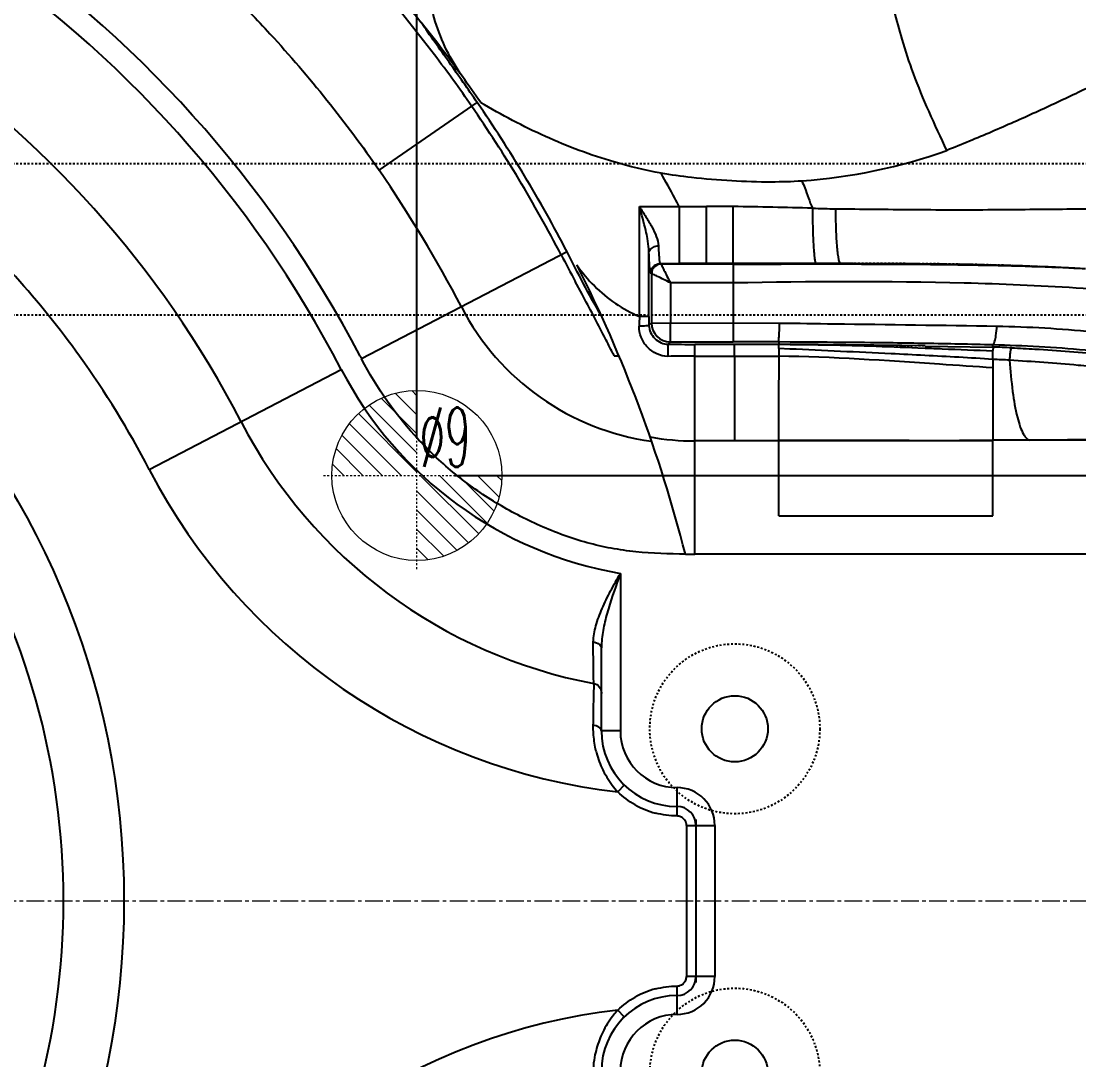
# Model space of a CAD drawing. Header units: millimetres. Extents: x 2164 to 3649, y 875 to 1925.
# Drawn here: x 2943.8 to 2999.8, y 1391.4 to 1446.3 of the extents above; entities that cross this region are included whole.
import ezdxf
from ezdxf.enums import TextEntityAlignment as Align

# ---------------------------------------------------------------- set-up
doc = ezdxf.new("R2010")
doc.units = ezdxf.units.MM
doc.linetypes.add('CENTER', pattern=[0.6, 0.375, -0.075, 0.075, -0.075])
doc.linetypes.add('HIDDEN', pattern=[0.2, 0.1, -0.1])
doc.layers.add('21', color=7, linetype='Continuous')
for name, color, linetype, lineweight in [('center', 1, 'CENTER', 9), ('dim', 82, 'Continuous', 9), ('epin', 13, 'Continuous', 9)]:
    doc.layers.add(name, color=color, linetype=linetype, lineweight=lineweight)
doc.styles.get("Standard").update_dxf_attribs({"font": 'arial.ttf'})
doc.styles.add('TXT05', font='txt.shx', dxfattribs={"width": 0.5, "bigfont": 'gbcbig.shx'})
doc.dimstyles.new('ISO-25', dxfattribs={"dimscale": 4, "dimtxt": 2.5, "dimasz": 2.5, "dimexe": 1.25, "dimexo": 0.625, "dimtad": 1, "dimtxsty": 'Standard', "dimcen": 2.5, "dimadec": 0, "dimazin": 0, "dimtfac": 1, "dimtmove": 0, "dimatfit": 3, "dimfxl": 0, "dimarcsym": 0})

# ---------------------------------------------------------------- blocks, each defined once
blk = doc.blocks.new('*D6')
at = {"layer": 'Defpoints', "color": 0, "transparency": 16777216}
for p in [(2906.76, 1399.779), (2946.76, 1254.779), (2946.76, 1163.77)]:
    blk.add_point(p, dxfattribs=at)
at = {"layer": 'dim', "color": 0, "lineweight": -2, "transparency": 16777216}
blk.add_line((2946.76, 1252.78), (2946.76, 1147.078), dxfattribs=at)
at = {"layer": 'dim', "color": 0, "transparency": 16777216, "insert": (2939.656, 1154.425), "char_height": 10, "attachment_point": 5, "rotation": 90}
blk.add_mtext('40', dxfattribs=at)
blk = doc.blocks.new('epin_ejp_9')
at = {"layer": 'epin'}
h = blk.add_hatch(dxfattribs=at)
h.set_pattern_fill('_ANSI31', color=123, scale=0.225, angle=90)
h.set_pattern_definition([(135, (-822.9395, -1054.58326), (-0.5051394, -0.5051394), [])])
h.paths.add_polyline_path([(0, 4.5, 0.4142136), (-4.5, 0), (0, 0)])
h.paths.add_polyline_path([(4.5, 0), (0, 0), (0, -4.5, 0.4142136)])
at = {"layer": 'epin', "color": 1, "linetype": 'CENTER', "ltscale": 0.27989}
for p, q in [((0, -4.95), (0, 4.95)), ((-4.95, 0), (4.95, 0))]:
    blk.add_line(p, q, dxfattribs=at)
at = {"layer": 'epin'}
blk.add_circle((0, 0), 4.5, dxfattribs=at)
at = {"layer": 'epin', "color": 6, "style": 'TXT05', "width": 0.5}
blk.add_text('%%c9', height=3.15, dxfattribs=at).set_placement((1.4925, 2.025), align=Align.MIDDLE)
blk = doc.blocks.new('*D23')
at = {"layer": 'Defpoints', "color": 0, "transparency": 16777216}
for p in [(2906.76, 1399.779), (2986.76, 1337.779), (2986.76, 1163.485)]:
    blk.add_point(p, dxfattribs=at)
at = {"layer": 'dim', "color": 0, "lineweight": -2, "transparency": 16777216}
blk.add_line((2986.76, 1335.78), (2986.76, 1147.181), dxfattribs=at)
at = {"layer": 'dim', "color": 0, "transparency": 16777216, "insert": (2979.656, 1154.334), "char_height": 10, "attachment_point": 5, "rotation": 90}
blk.add_mtext('80', dxfattribs=at)
blk = doc.blocks.new('*D27')
at = {"layer": 'Defpoints', "color": 0, "transparency": 16777216}
for p in [(2987.76, 1629.232), (2987.76, 1480.779), (2906.76, 1399.779)]:
    blk.add_point(p, dxfattribs=at)
at = {"layer": 'dim', "color": 0, "lineweight": -2, "transparency": 16777216}
blk.add_line((2987.76, 1482.778), (2987.76, 1643.639), dxfattribs=at)
at = {"layer": 'dim', "color": 0, "transparency": 16777216, "insert": (2980.656, 1637.435), "char_height": 10, "attachment_point": 5, "rotation": 90}
blk.add_mtext('81', dxfattribs=at)
blk = doc.blocks.new('*D28')
at = {"layer": 'Defpoints', "color": 0, "transparency": 16777216}
for p in [(2964.76, 1626.456), (2964.76, 1422.279), (2906.76, 1399.779)]:
    blk.add_point(p, dxfattribs=at)
at = {"layer": 'dim', "color": 0, "lineweight": -2, "transparency": 16777216}
blk.add_line((2964.76, 1424.278), (2964.76, 1642.801), dxfattribs=at)
at = {"layer": 'dim', "color": 0, "transparency": 16777216, "insert": (2957.656, 1635.628), "char_height": 10, "attachment_point": 5, "rotation": 90}
blk.add_mtext('58', dxfattribs=at)
blk = doc.blocks.new('*D29')
at = {"layer": 'Defpoints', "color": 0, "transparency": 16777216}
for p in [(2906.76, 1399.779), (2986.76, 1337.779), (3137.601, 1337.779)]:
    blk.add_point(p, dxfattribs=at)
at = {"layer": 'dim', "color": 0, "lineweight": -2, "transparency": 16777216}
blk.add_line((2988.759, 1337.779), (3153.877, 1337.779), dxfattribs=at)
at = {"layer": 'dim', "color": 0, "transparency": 16777216, "insert": (3146.739, 1344.884), "char_height": 10, "attachment_point": 5}
blk.add_mtext('62', dxfattribs=at)
blk = doc.blocks.new('*D31')
at = {"layer": 'Defpoints', "color": 0, "transparency": 16777216}
for p in [(2906.76, 1399.779), (3106.76, 1399.779), (3145.172, 1399.779)]:
    blk.add_point(p, dxfattribs=at)
at = {"layer": 'dim', "color": 0, "lineweight": -2, "transparency": 16777216}
blk.add_line((3108.759, 1399.779), (3153.692, 1399.779), dxfattribs=at)
at = {"layer": 'dim', "color": 0, "transparency": 16777216, "insert": (3150.432, 1406.884), "char_height": 10, "attachment_point": 5}
blk.add_mtext('0', dxfattribs=at)
blk = doc.blocks.new('*D32')
at = {"layer": 'Defpoints', "color": 0, "transparency": 16777216}
for p in [(2906.76, 1399.779), (2964.76, 1377.279), (3130.715, 1377.279)]:
    blk.add_point(p, dxfattribs=at)
at = {"layer": 'dim', "color": 0, "lineweight": -2, "transparency": 16777216}
blk.add_line((2966.759, 1377.279), (3158.935, 1377.279), dxfattribs=at)
at = {"layer": 'dim', "color": 0, "transparency": 16777216, "insert": (3145.824, 1385.288), "char_height": 10, "attachment_point": 5}
blk.add_mtext('22,5', dxfattribs=at)
blk = doc.blocks.new('*D33')
at = {"layer": 'Defpoints', "color": 0, "transparency": 16777216}
for p in [(2906.76, 1399.779), (2964.76, 1376.991), (2964.76, 1164.761)]:
    blk.add_point(p, dxfattribs=at)
at = {"layer": 'dim', "color": 0, "lineweight": -2, "transparency": 16777216}
blk.add_line((2964.76, 1374.992), (2964.76, 1148.417), dxfattribs=at)
at = {"layer": 'dim', "color": 0, "transparency": 16777216, "insert": (2957.656, 1155.59), "char_height": 10, "attachment_point": 5, "rotation": 90}
blk.add_mtext('58', dxfattribs=at)
blk = doc.blocks.new('*D34')
at = {"layer": 'Defpoints', "color": 0, "transparency": 16777216}
for p in [(2987.76, 1480.779), (3143.572, 1480.779), (2906.76, 1399.779)]:
    blk.add_point(p, dxfattribs=at)
at = {"layer": 'dim', "color": 0, "lineweight": -2, "transparency": 16777216}
blk.add_line((2989.759, 1480.779), (3157.978, 1480.779), dxfattribs=at)
at = {"layer": 'dim', "color": 0, "transparency": 16777216, "insert": (3151.774, 1487.884), "char_height": 10, "attachment_point": 5}
blk.add_mtext('81', dxfattribs=at)
blk = doc.blocks.new('*D35')
at = {"layer": 'Defpoints', "color": 0, "transparency": 16777216}
for p in [(2964.76, 1422.279), (3133.424, 1422.279), (2906.76, 1399.779)]:
    blk.add_point(p, dxfattribs=at)
at = {"layer": 'dim', "color": 0, "lineweight": -2, "transparency": 16777216}
blk.add_line((2966.759, 1422.279), (3161.644, 1422.279), dxfattribs=at)
at = {"layer": 'dim', "color": 0, "transparency": 16777216, "insert": (3148.534, 1430.288), "char_height": 10, "attachment_point": 5}
blk.add_mtext('22,5', dxfattribs=at)
blk = doc.blocks.new('*D36')
at = {"layer": 'Defpoints', "color": 0, "transparency": 16777216}
for p in [(2921.76, 1459.779), (3141.555, 1459.779), (2906.76, 1399.779)]:
    blk.add_point(p, dxfattribs=at)
at = {"layer": 'dim', "color": 0, "lineweight": -2, "transparency": 16777216}
blk.add_line((2923.759, 1459.779), (3157.899, 1459.779), dxfattribs=at)
at = {"layer": 'dim', "color": 0, "transparency": 16777216, "insert": (3150.726, 1466.884), "char_height": 10, "attachment_point": 5}
blk.add_mtext('60', dxfattribs=at)

msp = doc.modelspace()

# ---------------------------------------------------------------- linework, layer by layer
at = {"layer": '21', "color": 7, "linetype": 'Continuous'}
for p, q in [((2962.762, 1438.422), (2967.954, 1442.003)), ((2976.538, 1430.692), (2976.538, 1436.504)), ((2976.538, 1436.504), (2978.643, 1436.504)), ((2978.643, 1436.504), (2978.643, 1433.486)), ((2972.71, 1434.104), (2961.831, 1428.441)), ((2977.041, 1430.692), (2977.041, 1434.076)), ((2977.175, 1432.96), (2977.128, 1432.983)), ((2977.175, 1432.96), (2977.175, 1430.348)), ((2977.631, 1433.486), (2978.643, 1433.486)), ((2981.501, 1433.463), (2977.678, 1433.463)), ((2980.08, 1433.486), (2978.643, 1433.486)), ((2981.501, 1433.486), (2980.08, 1433.486)), ((2981.501, 1433.486), (2981.501, 1429.342)), ((2973.5, 1431.862), (2973.138, 1432.542)), ((2978.175, 1432.463), (2978.175, 1430.348)), ((2981.501, 1432.463), (2978.175, 1432.463)), ((2977.041, 1430.692), (2976.538, 1430.692)), ((2977.042, 1430.214), (2977.175, 1430.348)), ((2977.175, 1430.348), (2983.954, 1430.34)), ((2978.181, 1429.342), (2978.054, 1429.215)), ((2978.181, 1429.342), (2981.501, 1429.342)), ((2979.472, 1418.111), (2979.472, 1429.214)), ((2981.57, 1429.214), (2979.472, 1429.214)), ((2981.57, 1428.586), (2981.57, 1429.214)), ((2983.907, 1429.214), (2981.57, 1429.214)), ((2983.907, 1429.341), (2983.907, 1429.23)), ((2984.508, 1429.336), (2983.907, 1429.341)), ((2983.907, 1429.229), (2984.506, 1429.221)), ((2983.907, 1428.996), (2983.907, 1429.214)), ((2990.416, 1429.158), (2984.506, 1429.221)), ((2991.667, 1429.142), (2990.416, 1429.158)), ((2991.278, 1429.033), (2991.663, 1429.018)), ((2991.67, 1429.26), (2991.496, 1429.263)), ((2991.667, 1429.121), (2995.241, 1429.072)), ((2995.241, 1429.072), (2995.243, 1429.184)), ((2979.472, 1428.586), (2981.57, 1428.586)), ((2983.907, 1428.996), (2983.907, 1428.726)), ((2984.494, 1428.967), (2983.907, 1428.996)), ((2983.907, 1428.726), (2983.907, 1428.586)), ((2950.594, 1422.591), (2960.76, 1427.883)), ((2983.907, 1424.104), (2979.472, 1424.104)), ((2983.907, 1420.145), (2983.907, 1424.104)), ((2995.241, 1420.145), (2995.241, 1424.141)), ((3000.701, 1424.146), (2997.201, 1424.146)), ((2983.907, 1420.145), (2995.241, 1420.145)), ((3001.109, 1418.111), (2979.472, 1418.111)), ((2975.527, 1417.094), (2975.527, 1408.765)), ((2974.096, 1413.118), (2974.092, 1413.465)), ((2974.106, 1412.37), (2974.096, 1413.118)), ((2974.527, 1408.765), (2974.527, 1413.152)), ((2974.115, 1411.617), (2974.106, 1412.37)), ((2974.119, 1411.272), (2974.115, 1411.617)), ((2975.527, 1408.765), (2974.527, 1408.765)), ((2975.737, 1405.899), (2975.388, 1405.541)), ((2978.527, 1404.265), (2978.527, 1405.765)), ((2979.527, 1404.071), (2979.527, 1395.459)), ((2979.027, 1403.765), (2979.027, 1395.766)), ((2979.027, 1403.765), (2980.527, 1403.765)), ((2980.527, 1403.765), (2980.527, 1395.766)), ((2980.527, 1395.766), (2979.027, 1395.766)), ((2978.527, 1393.766), (2978.527, 1395.266)), ((2975.737, 1393.632), (2975.388, 1393.991))]:
    msp.add_line(p, q, dxfattribs=at)
at = {"layer": '21', "color": 8, "linetype": 'HIDDEN'}
for p, q in [((2706.76, 1438.779), (3032.76, 1438.779)), ((2977.631, 1433.486), (2977.678, 1433.463)), ((2706.76, 1430.779), (3032.76, 1430.779))]:
    msp.add_line(p, q, dxfattribs=at)
msp.add_lwpolyline([(2974.527, 1410.782), (2974.527, 1410.771), (2974.526, 1410.762), (2974.524, 1410.748)], dxfattribs=at)
at = {"layer": '21', "color": 7, "linetype": 'Continuous'}
for centre, radius in [((2906.76, 1399.779), 42.5), ((2981.584, 1408.875), 1.75), ((2981.584, 1390.656), 1.75)]:
    msp.add_circle(centre, radius, dxfattribs=at)
at = {"layer": '21', "color": 8, "linetype": 'HIDDEN'}
for centre in [(2981.584, 1408.875), (2981.584, 1390.656)]:
    msp.add_circle(centre, 4.5, dxfattribs=at)
at = {"layer": '21', "color": 7, "linetype": 'Continuous'}
for centre, radius, start, end in [((2906.747, 1399.766), 62.102, 27.64927, 84.65842), ((2906.747, 1399.766), 60.894, 27.5, 84.5674), ((2906.747, 1399.766), 54.914, 27.5, 84.4159), ((2906.731, 1399.754), 74.534, 35.82277, 38.60813), ((2912.247, 1403.689), 67.759, 34.42957, 35.85468), ((2906.747, 1399.766), 74.366, 27.50013, 34.60851), ((2906.747, 1399.766), 74.015, 27.5, 34.60844), ((2982.967, 1467.196), 29.417, 274.2165, 289.5361), ((2906.747, 1399.766), 68.058, 27.5, 34.60939), ((2980.167, 1294.788), 141.718, 89.46374, 90.03285), ((2978.179, 1164.323), 272.198, 88.41816, 89.30238), ((3142.279, 1522.633), 191.638, 207.56793, 208.0412), ((2906.747, 1399.766), 74.515, 14.25533, 26.84393), ((2992.037, 1297.172), 136.272, 87.07247, 87.57788), ((2993.077, 1317.203), 116.214, 87.11019, 87.49), ((2994.223, 1341.349), 92.038, 86.5315, 87.19898), ((2993.645, 1328.462), 104.941, 86.64985, 87.11004), ((2992.548, 1307.256), 126.176, 86.71501, 87.07008), ((2993.743, 1327.986), 105.411, 86.5193, 86.71788), ((2979.469, 1437.6), 7.504, 235.9636, 247.0135), ((2979.035, 1437.397), 13.439, 207.5, 262.0675), ((3160.62, 1430.69), 183.579, 179.99947, 180.14852), ((2978.182, 1430.349), 1.007, 180.0837, 269.9163), ((2983.908, 1316.172), 113.042, 89.69699, 90.00049), ((2986.44, 1101.269), 328.033, 88.46232, 89.08658), ((2990.657, 1309.794), 119.366, 87.32076, 87.79878), ((2906.747, 1399.766), 49.433, 27.5, 35.6613), ((2979.467, 1289.223), 139.363, 89.99792, 90.58983), ((2977.875, 1157.512), 271.463, 86.33208, 87.09376), ((3025.272, 1428.169), 30.031, 179.5231, 180.3739), ((2990.444, 1318.074), 110.448, 87.05034, 87.51054), ((2979.035, 1437.397), 20.603, 207.5, 260.1965), ((2979.035, 1437.397), 26.583, 207.5, 259.3422), ((2979.472, 1437.624), 13.52, 259.9054, 270), ((2998.719, 547.223), 876.925, 90.099173, 90.227194), ((2979.035, 1437.397), 32.064, 207.5, 263.469), ((2906.76, 1399.779), 39.3, 328.3344, 31.6656), ((2979.472, 1437.624), 19.513, 268.5625, 270), ((2978.835, 1413.148), 4.308, 176.5743, 179.9442), ((3205.045, 1404.94), 231.007, 178.54183, 178.70293), ((3083.709, 1407.827), 109.637, 178.77578, 179.35513), ((2979.004, 1408.934), 4.927, 178.5323, 182.2094), ((2979.032, 1408.937), 4.955, 182.2224, 192.0008), ((2978.527, 1408.765), 4, 180, 270), ((2978.527, 1408.765), 3, 180, 270), ((2979.281, 1409.068), 5.253, 221.0882, 222.1762), ((2978.527, 1403.765), 2, 0, 90), ((2978.533, 1408.781), 4.513, 240.5393, 255.2368), ((2978.527, 1403.765), 1, 0, 90), ((2978.527, 1395.766), 2, 270, 360), ((2978.527, 1395.766), 1, 270, 360), ((2978.533, 1390.751), 4.513, 104.7606, 119.4581), ((2978.527, 1390.766), 4, 90, 180), ((2979.035, 1362.134), 32.064, 96.5311, 152.5), ((2979.302, 1390.445), 5.281, 137.825, 138.9061), ((2978.527, 1390.766), 3, 90, 180), ((2979.05, 1390.596), 4.973, 168.0678, 181.453)]:
    msp.add_arc(centre, radius, start, end, dxfattribs=at)
for points, knots in [([(2967.166, 1443.377), (2966.856, 1443.825), (2966.293, 1444.761), (2965.699, 1446.285), (2965.332, 1447.863), (2965.046, 1449.441), (2964.631, 1450.706), (2964.217, 1451.68), (2963.761, 1452.642), (2963.078, 1453.803), (2962.378, 1454.629), (2962.001, 1455.02)], [0, 0, 0, 0, 0.126637, 0.253102, 0.378958, 0.503093, 0.626005, 0.68758, 0.74932, 0.87369, 1, 1, 1, 1]), ([(2967.665, 1441.804), (2967.027, 1442.727), (2964.404, 1446.349), (2961.454, 1449.736), (2959.076, 1452.094)], [0, 0, 0, 0, 0.250955, 1, 1, 1, 1]), ([(2960.02, 1451.866), (2960.458, 1451.42), (2961.533, 1450.29), (2963.199, 1448.433), (2964.39, 1446.99), (2964.976, 1446.261)], [0, 0, 0, 0, 0.250306, 0.625075, 1, 1, 1, 1]), ([(2946.91, 1428.585), (2944.805, 1431.51), (2939.949, 1436.928), (2931.076, 1443.251), (2921.044, 1447.502), (2913.89, 1448.811), (2910.297, 1449.092)], [0, 0, 0, 0, 0.250005, 0.499996, 0.749983, 1, 1, 1, 1]), ([(2954.842, 1447.865), (2955.573, 1447.14), (2958.428, 1444.18), (2961.013, 1440.959), (2962.762, 1438.422)], [0, 0, 0, 0, 0.250427, 1, 1, 1, 1]), ([(2992.804, 1439.473), (2992.492, 1440.159), (2991.859, 1441.496), (2991.044, 1443.451), (2990.464, 1445.246), (2990.153, 1446.364), (2990.024, 1446.871)], [0, 0, 0, 0, 0.285463, 0.56048, 0.801698, 1, 1, 1, 1]), ([(2967.954, 1442.003), (2967.461, 1442.716), (2966.473, 1444.139), (2965.461, 1445.546), (2964.975, 1446.263)], [0, 0, 0, 0, 0.499998, 1, 1, 1, 1]), ([(3001.953, 1443.602), (3001.226, 1443.242), (2999.748, 1442.528), (2997.496, 1441.47), (2995.178, 1440.441), (2993.601, 1439.792), (2992.804, 1439.473)], [0, 0, 0, 0, 0.24232, 0.490503, 0.743444, 1, 1, 1, 1]), ([(2977.689, 1438.266), (2976.843, 1438.416), (2974.752, 1438.922), (2971.528, 1440.137), (2969.245, 1441.344), (2968.136, 1441.999)], [0, 0, 0, 0, 0.250042, 0.62501, 1, 1, 1, 1]), ([(2985.131, 1437.851), (2984.595, 1437.815), (2983.357, 1437.781), (2981.408, 1437.839), (2979.463, 1438.011), (2978.22, 1438.17), (2977.689, 1438.266)], [0, 0, 0, 0, 0.215555, 0.497162, 0.78301, 1, 1, 1, 1]), ([(2978.643, 1436.504), (2978.567, 1436.652), (2978.257, 1437.243), (2977.928, 1437.825), (2977.689, 1438.266)], [0, 0, 0, 0, 0.248826, 1, 1, 1, 1]), ([(2985.131, 1437.851), (2985.187, 1437.734), (2985.387, 1437.261), (2985.532, 1436.765), (2985.693, 1436.417)], [0, 0, 0, 0, 0.252286, 1, 1, 1, 1]), ([(2976.963, 1434.814), (2976.938, 1434.953), (2976.815, 1435.522), (2976.648, 1436.079), (2976.538, 1436.504)], [0, 0, 0, 0, 0.24469, 1, 1, 1, 1]), ([(2976.538, 1436.504), (2976.655, 1436.323), (2976.876, 1435.965), (2977.197, 1435.447), (2977.438, 1434.938), (2977.53, 1434.59), (2977.544, 1434.423)], [0, 0, 0, 0, 0.276518, 0.542225, 0.784341, 1, 1, 1, 1]), ([(2980.08, 1433.486), (2980.083, 1433.511), (2980.079, 1433.6), (2980.084, 1433.786), (2980.083, 1434.076), (2980.085, 1434.621), (2980.085, 1435.44), (2980.086, 1436.133), (2980.086, 1436.506)], [0, 0, 0, 0, 0.024573, 0.088169, 0.185631, 0.311758, 0.629469, 1, 1, 1, 1]), ([(2981.501, 1433.486), (2981.499, 1433.511), (2981.501, 1433.599), (2981.498, 1433.786), (2981.498, 1434.074), (2981.495, 1434.618), (2981.494, 1435.436), (2981.493, 1436.128), (2981.493, 1436.5)], [0, 0, 0, 0, 0.024469, 0.088114, 0.185547, 0.311609, 0.6293, 1, 1, 1, 1]), ([(2985.693, 1436.417), (2985.693, 1436.233), (2985.696, 1435.874), (2985.708, 1435.35), (2985.725, 1434.863), (2985.747, 1434.428), (2985.772, 1434.061), (2985.797, 1433.805), (2985.82, 1433.647), (2985.836, 1433.565), (2985.85, 1433.516), (2985.864, 1433.487), (2985.872, 1433.485)], [0, 0, 0, 0, 0.186613, 0.366176, 0.53337, 0.682872, 0.809372, 0.907592, 0.944482, 0.972407, 0.990868, 1, 1, 1, 1]), ([(2986.93, 1436.382), (2988.275, 1436.373), (2990.955, 1436.338), (2994.951, 1436.33), (2998.889, 1436.379), (3002.744, 1436.388), (3006.489, 1436.232), (3010.099, 1435.772), (3013.536, 1434.881), (3015.684, 1433.949), (3016.705, 1433.406)], [0, 0, 0, 0, 0.133563, 0.266024, 0.396747, 0.524605, 0.648685, 0.768657, 0.885233, 1, 1, 1, 1]), ([(2987.182, 1433.483), (2987.172, 1433.485), (2987.152, 1433.507), (2987.118, 1433.583), (2987.079, 1433.747), (2987.037, 1434.012), (2987, 1434.372), (2986.971, 1434.811), (2986.94, 1435.49), (2986.931, 1436.021), (2986.93, 1436.382)], [0, 0, 0, 0, 0.010168, 0.027565, 0.087072, 0.179543, 0.303708, 0.456707, 0.630235, 1, 1, 1, 1]), ([(2977.041, 1434.076), (2977.04, 1434.137), (2977.03, 1434.384), (2976.996, 1434.63), (2976.963, 1434.814)], [0, 0, 0, 0, 0.245954, 1, 1, 1, 1]), ([(2977.041, 1434.076), (2977.043, 1434.121), (2977.096, 1434.244), (2977.279, 1434.376), (2977.452, 1434.421), (2977.544, 1434.423)], [0, 0, 0, 0, 0.205222, 0.579662, 1, 1, 1, 1]), ([(2977.128, 1432.983), (2977.12, 1432.988), (2977.113, 1433.02), (2977.101, 1433.074), (2977.09, 1433.166), (2977.079, 1433.288), (2977.069, 1433.442), (2977.054, 1433.708), (2977.046, 1433.923), (2977.041, 1434.076)], [0, 0, 0, 0, 0.024834, 0.078259, 0.161031, 0.272903, 0.413445, 0.582115, 1, 1, 1, 1]), ([(2977.544, 1434.423), (2977.55, 1434.257), (2977.564, 1433.984), (2977.584, 1433.712), (2977.598, 1433.606)], [0, 0, 0, 0, 0.608214, 1, 1, 1, 1]), ([(2977.598, 1433.606), (2977.602, 1433.577), (2977.611, 1433.541), (2977.619, 1433.491), (2977.63, 1433.486)], [0, 0, 0, 0, 0.699096, 1, 1, 1, 1]), ([(2977.128, 1432.983), (2977.128, 1433.069), (2977.179, 1433.244), (2977.308, 1433.37), (2977.383, 1433.416)], [0, 0, 0, 0, 0.49315, 1, 1, 1, 1]), ([(2977.678, 1433.463), (2977.55, 1433.463), (2977.291, 1433.346), (2977.175, 1433.087), (2977.175, 1432.96)], [0, 0, 0, 0, 0.499959, 1, 1, 1, 1]), ([(2978.175, 1432.463), (2978.056, 1432.526), (2977.833, 1432.642), (2977.53, 1432.789), (2977.317, 1432.896), (2977.205, 1432.942), (2977.175, 1432.96)], [0, 0, 0, 0, 0.359912, 0.676683, 0.905141, 1, 1, 1, 1]), ([(2977.678, 1433.463), (2977.696, 1433.433), (2977.741, 1433.322), (2977.85, 1433.112), (2977.997, 1432.808), (2978.112, 1432.583), (2978.175, 1432.463)], [0, 0, 0, 0, 0.093013, 0.319893, 0.636816, 1, 1, 1, 1]), ([(2981.501, 1433.48), (2981.526, 1433.48), (2981.608, 1433.478), (2981.531, 1433.47), (2981.45, 1433.471), (2981.492, 1433.463), (2981.501, 1433.463)], [0, 0, 0, 0, 0.375159, 0.5771, 0.874825, 1, 1, 1, 1]), ([(2985.872, 1433.485), (2984.78, 1433.486), (2983.323, 1433.486), (2981.866, 1433.486), (2981.501, 1433.486)], [0, 0, 0, 0, 0.749332, 1, 1, 1, 1]), ([(2981.501, 1433.463), (2981.865, 1433.463), (2983.324, 1433.463), (2984.784, 1433.465), (2985.88, 1433.466)], [0, 0, 0, 0, 0.249413, 1, 1, 1, 1]), ([(2998.167, 1433.306), (2996.348, 1433.386), (2992.686, 1433.468), (2989.024, 1433.481), (2987.182, 1433.483)], [0, 0, 0, 0, 0.497002, 1, 1, 1, 1]), ([(2987.191, 1433.466), (2989.14, 1433.464), (2992.984, 1433.449), (2996.828, 1433.37), (2998.72, 1433.277)], [0, 0, 0, 0, 0.507055, 1, 1, 1, 1]), ([(3005.562, 1431.678), (3001.634, 1432.124), (2993.605, 1432.582), (2985.576, 1432.537), (2981.501, 1432.463)], [0, 0, 0, 0, 0.492377, 1, 1, 1, 1]), ([(2978.032, 1428.578), (2977.639, 1428.572), (2977.019, 1428.878), (2976.602, 1429.569), (2976.518, 1429.979), (2976.521, 1430.177)], [0, 0, 0, 0, 0.492093, 0.751736, 1, 1, 1, 1]), ([(2977.042, 1430.214), (2977.039, 1430.209), (2977.019, 1430.206), (2976.988, 1430.198), (2976.936, 1430.193), (2976.843, 1430.185), (2976.702, 1430.179), (2976.584, 1430.177), (2976.521, 1430.177)], [0, 0, 0, 0, 0.030563, 0.097481, 0.196829, 0.323573, 0.638394, 1, 1, 1, 1]), ([(2977.042, 1430.214), (2977.043, 1429.961), (2977.292, 1429.456), (2977.799, 1429.216), (2978.054, 1429.215)], [0, 0, 0, 0, 0.498614, 1, 1, 1, 1]), ([(2978.181, 1429.342), (2978.186, 1429.35), (2978.182, 1429.384), (2978.187, 1429.446), (2978.184, 1429.545), (2978.183, 1429.67), (2978.18, 1429.819), (2978.176, 1430.047), (2978.175, 1430.225), (2978.175, 1430.348)], [0, 0, 0, 0, 0.027632, 0.093313, 0.192051, 0.318671, 0.467975, 0.634764, 1, 1, 1, 1]), ([(2983.928, 1429.669), (2983.931, 1429.72), (2983.944, 1429.943), (2983.951, 1430.167), (2983.954, 1430.34)], [0, 0, 0, 0, 0.225158, 1, 1, 1, 1]), ([(2983.954, 1430.34), (2984.918, 1430.328), (2988.751, 1430.277), (2992.585, 1430.224), (2995.454, 1430.183)], [0, 0, 0, 0, 0.251485, 1, 1, 1, 1]), ([(2995.377, 1429.518), (2995.388, 1429.569), (2995.428, 1429.789), (2995.45, 1430.012), (2995.454, 1430.183)], [0, 0, 0, 0, 0.23182, 1, 1, 1, 1]), ([(2995.454, 1430.183), (2997.142, 1430.142), (3000.479, 1429.959), (3005.382, 1429.289), (3010.086, 1428.132), (3013.036, 1426.878), (3014.415, 1426.112)], [0, 0, 0, 0, 0.258942, 0.511938, 0.758035, 1, 1, 1, 1]), ([(2975.206, 1428.585), (2975.163, 1428.673), (2974.988, 1429.026), (2974.807, 1429.377), (2974.671, 1429.64)], [0, 0, 0, 0, 0.247837, 1, 1, 1, 1]), ([(2983.907, 1429.341), (2983.907, 1429.373), (2983.919, 1429.482), (2983.924, 1429.592), (2983.928, 1429.669)], [0, 0, 0, 0, 0.29131, 1, 1, 1, 1]), ([(2978.054, 1429.215), (2978.049, 1429.211), (2978.049, 1429.186), (2978.042, 1429.146), (2978.04, 1429.08), (2978.036, 1428.998), (2978.034, 1428.902), (2978.032, 1428.761), (2978.031, 1428.652), (2978.032, 1428.578)], [0, 0, 0, 0, 0.029843, 0.099909, 0.203937, 0.335288, 0.487274, 0.653192, 1, 1, 1, 1]), ([(2984.506, 1429.213), (2985.072, 1429.21), (2987.33, 1429.181), (2989.587, 1429.101), (2991.278, 1429.033)], [0, 0, 0, 0, 0.250464, 1, 1, 1, 1]), ([(2991.496, 1429.263), (2990.916, 1429.273), (2988.587, 1429.305), (2986.257, 1429.324), (2984.508, 1429.336)], [0, 0, 0, 0, 0.249089, 1, 1, 1, 1]), ([(2991.663, 1429.018), (2991.962, 1429.006), (2993.155, 1428.957), (2994.348, 1428.907), (2995.241, 1428.872)], [0, 0, 0, 0, 0.250619, 1, 1, 1, 1]), ([(2995.241, 1428.872), (2995.249, 1428.9), (2995.262, 1428.948), (2995.274, 1429.008), (2995.274, 1429.056), (2995.251, 1429.07), (2995.241, 1429.072)], [0, 0, 0, 0, 0.389961, 0.681692, 0.863404, 1, 1, 1, 1]), ([(2995.243, 1429.184), (2995.257, 1429.186), (2995.287, 1429.222), (2995.334, 1429.331), (2995.36, 1429.438), (2995.377, 1429.518)], [0, 0, 0, 0, 0.120403, 0.332525, 1, 1, 1, 1]), ([(3001.728, 1428.734), (3001.194, 1428.799), (2999.039, 1429.027), (2996.872, 1429.139), (2995.243, 1429.184)], [0, 0, 0, 0, 0.247985, 1, 1, 1, 1]), ([(2996.237, 1429.03), (2996.229, 1429.028), (2996.212, 1429.007), (2996.183, 1428.939), (2996.153, 1428.797), (2996.133, 1428.599), (2996.127, 1428.451), (2996.128, 1428.377)], [0, 0, 0, 0, 0.037323, 0.106569, 0.340141, 0.670188, 1, 1, 1, 1]), ([(2996.237, 1429.03), (2996.647, 1429.01), (2998.279, 1428.925), (2999.908, 1428.799), (3001.125, 1428.667)], [0, 0, 0, 0, 0.251121, 1, 1, 1, 1]), ([(2961.756, 1428.585), (2961.759, 1428.571), (2961.765, 1428.535), (2961.815, 1428.503), (2961.828, 1428.461), (2961.831, 1428.441)], [0, 0, 0, 0, 0.253501, 0.62642, 1, 1, 1, 1]), ([(2981.57, 1428.586), (2981.573, 1428.033), (2981.577, 1427.022), (2981.576, 1425.688), (2981.575, 1424.747), (2981.576, 1424.264), (2981.57, 1424.104)], [0, 0, 0, 0, 0.370073, 0.676438, 0.892844, 1, 1, 1, 1]), ([(2983.907, 1428.586), (2983.908, 1428.068), (2983.905, 1427.107), (2983.897, 1425.812), (2983.897, 1424.852), (2983.894, 1424.334), (2983.904, 1424.149)], [0, 0, 0, 0, 0.350273, 0.649979, 0.874915, 1, 1, 1, 1]), ([(2995.241, 1427.973), (2994.302, 1428.031), (2990.527, 1428.29), (2986.749, 1428.55), (2983.907, 1428.586)], [0, 0, 0, 0, 0.248776, 1, 1, 1, 1]), ([(2991.639, 1428.626), (2991.045, 1428.657), (2988.663, 1428.775), (2986.282, 1428.88), (2984.494, 1428.967)], [0, 0, 0, 0, 0.249465, 1, 1, 1, 1]), ([(2995.241, 1428.419), (2995.241, 1428.536), (2995.243, 1428.688), (2995.242, 1428.839), (2995.241, 1428.872)], [0, 0, 0, 0, 0.777457, 1, 1, 1, 1]), ([(2978.982, 1418.118), (2978.104, 1418.121), (2976.784, 1418.167), (2975.042, 1418.406), (2973.329, 1418.8), (2971.26, 1419.564), (2968.918, 1420.786), (2966.755, 1422.305), (2964.188, 1424.707), (2962.641, 1426.886), (2961.831, 1428.441)], [0, 0, 0, 0, 0.125133, 0.187624, 0.250081, 0.375241, 0.500427, 0.625371, 0.750416, 1, 1, 1, 1]), ([(2995.241, 1427.973), (2995.238, 1427.47), (2995.237, 1426.752), (2995.239, 1425.848), (2995.241, 1425.296), (2995.244, 1424.847), (2995.247, 1424.507), (2995.244, 1424.285), (2995.247, 1424.175), (2995.241, 1424.141)], [0, 0, 0, 0, 0.39338, 0.562314, 0.707522, 0.825511, 0.914492, 0.973102, 1, 1, 1, 1]), ([(2996.128, 1428.377), (2996.162, 1427.823), (2996.258, 1426.807), (2996.453, 1425.624), (2996.67, 1424.876), (2996.831, 1424.498), (2996.991, 1424.248), (2997.137, 1424.152), (2997.201, 1424.146)], [0, 0, 0, 0, 0.371657, 0.683049, 0.801494, 0.892484, 0.957035, 1, 1, 1, 1]), ([(3000.949, 1427.982), (3000.55, 1428.026), (2998.945, 1428.186), (2997.336, 1428.293), (2996.128, 1428.377)], [0, 0, 0, 0, 0.248962, 1, 1, 1, 1]), ([(2983.904, 1424.149), (2986.741, 1424.145), (2990.52, 1424.131), (2994.299, 1424.137), (2995.241, 1424.141)], [0, 0, 0, 0, 0.750689, 1, 1, 1, 1]), ([(3000.715, 1424.16), (3000.424, 1424.159), (2999.253, 1424.154), (2998.081, 1424.149), (2997.201, 1424.146)], [0, 0, 0, 0, 0.248189, 1, 1, 1, 1]), ([(2974.092, 1413.465), (2974.101, 1413.754), (2974.221, 1414.361), (2974.555, 1415.261), (2975.009, 1416.179), (2975.351, 1416.789), (2975.527, 1417.094)], [0, 0, 0, 0, 0.220075, 0.466525, 0.731416, 1, 1, 1, 1]), ([(2975.527, 1417.094), (2975.311, 1416.473), (2974.968, 1415.561), (2974.646, 1414.324), (2974.553, 1413.709), (2974.535, 1413.406)], [0, 0, 0, 0, 0.514614, 0.762437, 1, 1, 1, 1]), ([(2974.092, 1413.465), (2974.149, 1413.461), (2974.324, 1413.427), (2974.527, 1413.281), (2974.527, 1413.152)], [0, 0, 0, 0, 0.307983, 1, 1, 1, 1]), ([(2974.119, 1411.272), (2974.121, 1411.221), (2974.118, 1411.07), (2974.115, 1410.919), (2974.112, 1410.818)], [0, 0, 0, 0, 0.3376, 1, 1, 1, 1]), ([(2974.119, 1411.272), (2974.23, 1411.252), (2974.436, 1411.121), (2974.527, 1410.895), (2974.527, 1410.783)], [0, 0, 0, 0, 0.500576, 1, 1, 1, 1]), ([(2974.527, 1408.765), (2974.527, 1408.845), (2974.37, 1409.005), (2974.188, 1409.054), (2974.079, 1409.061)], [0, 0, 0, 0, 0.420527, 1, 1, 1, 1]), ([(2974.185, 1407.906), (2974.207, 1407.804), (2974.309, 1407.39), (2974.461, 1406.986), (2974.603, 1406.696)], [0, 0, 0, 0, 0.244178, 1, 1, 1, 1]), ([(2974.603, 1406.696), (2974.649, 1406.601), (2974.852, 1406.218), (2975.107, 1405.862), (2975.322, 1405.615)], [0, 0, 0, 0, 0.244247, 1, 1, 1, 1]), ([(2978.875, 1404.114), (2978.829, 1404.159), (2978.722, 1404.236), (2978.591, 1404.265), (2978.527, 1404.265)], [0, 0, 0, 0, 0.500356, 1, 1, 1, 1]), ([(2978.875, 1395.418), (2978.921, 1395.464), (2978.997, 1395.571), (2979.026, 1395.701), (2979.027, 1395.766)], [0, 0, 0, 0, 0.500355, 1, 1, 1, 1]), ([(2975.322, 1393.916), (2975.249, 1393.832), (2974.974, 1393.495), (2974.743, 1393.123), (2974.601, 1392.833)], [0, 0, 0, 0, 0.257017, 1, 1, 1, 1]), ([(2974.601, 1392.833), (2974.553, 1392.735), (2974.378, 1392.345), (2974.25, 1391.935), (2974.184, 1391.624)], [0, 0, 0, 0, 0.256019, 1, 1, 1, 1])]:
    msp.add_open_spline(points, degree=3, knots=knots, dxfattribs=at)
for points in [[(2978.643, 1436.504), (2979.124, 1436.504), (2979.605, 1436.506), (2980.086, 1436.506)], [(2985.693, 1436.417), (2986.106, 1436.405), (2986.518, 1436.393), (2986.93, 1436.382)], [(2974.502, 1430.776), (2973.836, 1431.846), (2973.292, 1432.987), (2972.71, 1434.104)], [(2973.232, 1433.414), (2973.768, 1432.619), (2974.473, 1431.918), (2975.268, 1431.381)], [(2977.383, 1433.416), (2977.456, 1433.461), (2977.545, 1433.486), (2977.631, 1433.486)], [(2987.182, 1433.483), (2986.745, 1433.484), (2986.309, 1433.484), (2985.872, 1433.485)], [(2985.88, 1433.466), (2986.317, 1433.466), (2986.754, 1433.466), (2987.191, 1433.466)], [(2974.103, 1430.733), (2973.904, 1431.111), (2973.7, 1431.486), (2973.502, 1431.863)], [(2974.671, 1429.64), (2974.483, 1430.005), (2974.295, 1430.37), (2974.103, 1430.733)], [(2976.538, 1430.692), (2976.534, 1430.52), (2976.529, 1430.348), (2976.521, 1430.177)], [(2978.054, 1429.215), (2978.526, 1429.215), (2978.999, 1429.214), (2979.472, 1429.214)], [(2983.907, 1429.341), (2983.105, 1429.342), (2982.303, 1429.342), (2981.501, 1429.342)], [(2975.465, 1428.591), (2975.379, 1428.582), (2975.292, 1428.585), (2975.206, 1428.585)], [(2981.57, 1428.586), (2982.349, 1428.586), (2983.128, 1428.596), (2983.907, 1428.586)], [(2983.906, 1424.149), (2983.907, 1424.134), (2983.908, 1424.119), (2983.907, 1424.104)], [(2995.241, 1424.118), (2991.463, 1424.119), (2987.685, 1424.105), (2983.907, 1424.104)], [(2976.313, 1404.851), (2975.979, 1405.04), (2975.666, 1405.275), (2975.388, 1405.541)], [(2978.527, 1404.265), (2978.142, 1404.269), (2977.755, 1404.319), (2977.383, 1404.417)], [(2978.957, 1404.009), (2978.934, 1404.047), (2978.906, 1404.082), (2978.875, 1404.114)], [(2979.027, 1403.765), (2979.026, 1403.85), (2979, 1403.937), (2978.957, 1404.009)], [(2977.383, 1395.115), (2977.755, 1395.212), (2978.142, 1395.263), (2978.527, 1395.266)], [(2978.527, 1395.266), (2978.611, 1395.266), (2978.698, 1395.292), (2978.771, 1395.336)], [(2978.771, 1395.336), (2978.809, 1395.359), (2978.844, 1395.387), (2978.875, 1395.418)], [(2975.388, 1393.991), (2975.666, 1394.257), (2975.979, 1394.491), (2976.313, 1394.68)]]:
    msp.add_open_spline(points, degree=3, dxfattribs=at)
at = {"layer": '21', "color": 8, "linetype": 'HIDDEN'}
for points, knots in [([(2997.796, 1433.322), (2996.458, 1433.379), (2991.027, 1433.533), (2985.594, 1433.481), (2981.501, 1433.48)], [0, 0, 0, 0, 0.246551, 1, 1, 1, 1]), ([(2984.506, 1429.221), (2985.105, 1429.214), (2987.492, 1429.187), (2989.879, 1429.167), (2991.667, 1429.142)], [0, 0, 0, 0, 0.250797, 1, 1, 1, 1])]:
    msp.add_open_spline(points, degree=3, knots=knots, dxfattribs=at)
at = {"layer": 'center', "color": 1, "linetype": 'CENTER', "ltscale": 2.487909}
msp.add_line((2706.76, 1399.779), (3106.76, 1399.779), dxfattribs=at)

# ---------------------------------------------------------------- block references
at = {"layer": 'epin'}
msp.add_blockref('epin_ejp_9', (2964.76, 1422.279), dxfattribs=at)

# ---------------------------------------------------------------- dimensions: what is measured, and where the dimension line sits
at = {"layer": 'dim'}
for feature_location, offset, dtype, origin, picture, middle in [((2987.76, 1480.779), (0, 148.452), 1, (2906.76, 1399.779), '*D27', (2980.656, 1637.435)), ((2964.76, 1422.279), (0, 204.177), 1, (2906.76, 1399.779), '*D28', (2957.656, 1635.628)), ((2987.76, 1480.779), (155.811, 0), 0, (2906.76, 1399.779), '*D34', (3151.774, 1487.884)), ((2921.76, 1459.779), (219.794, 0), 0, (2906.76, 1399.779), '*D36', (3150.726, 1466.884)), ((2964.76, 1422.279), (168.664, 0), 0, (2906.76, 1399.779), '*D35', (3148.534, 1430.288)), ((3106.760483829, 1399.779406115), (38.411512305, 0), 0, (2906.760483819, 1399.779406115), '*D31', (3150.431569122, 1406.884135993)), ((2946.76, 1254.779), (0, -91.009), 1, (2906.76, 1399.779), '*D6', (2939.656, 1154.425)), ((2986.76, 1337.779), (0, -174.295), 1, (2906.76, 1399.779), '*D23', (2979.656, 1154.334)), ((2986.76, 1337.779), (150.841, 0), 0, (2906.76, 1399.779), '*D29', (3146.739, 1344.884)), ((2964.76, 1377.279), (165.954, 0), 0, (2906.76, 1399.779), '*D32', (3145.824, 1385.288)), ((2964.76, 1376.991), (0, -212.23), 1, (2906.76, 1399.779), '*D33', (2957.656, 1155.59))]:
    dim = msp.add_ordinate_dim(feature_location=feature_location, offset=offset, dtype=dtype, origin=origin, dimstyle='ISO-25', override={"dimasz": 2, "dimexe": 0.49975, "dimexo": 0.49975, "dimgap": 0.49975}, dxfattribs=at)
    dim.commit()
    dim.dimension.update_dxf_attribs({"geometry": picture, "text_midpoint": middle})

doc.saveas('drawing.dxf')
